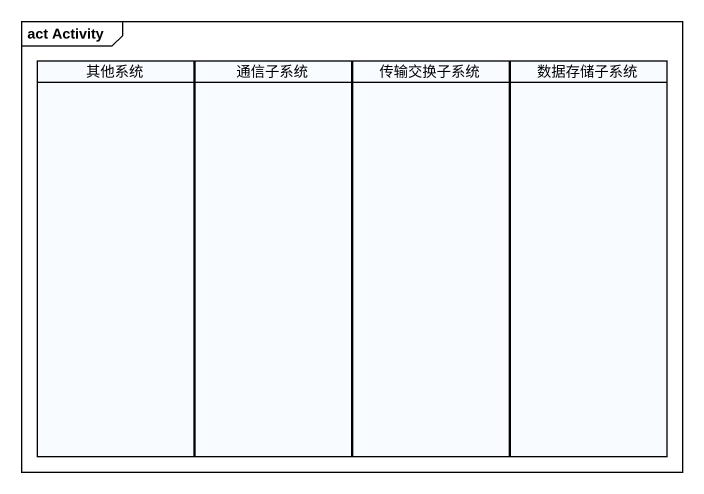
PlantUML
@startuml
mainframe act Activity
hide empty description
state 其他系统 <<partition>>
state 通信子系统 <<partition>>
state 传输交换子系统 <<partition>>
state 数据存储子系统 <<partition>>
@enduml
